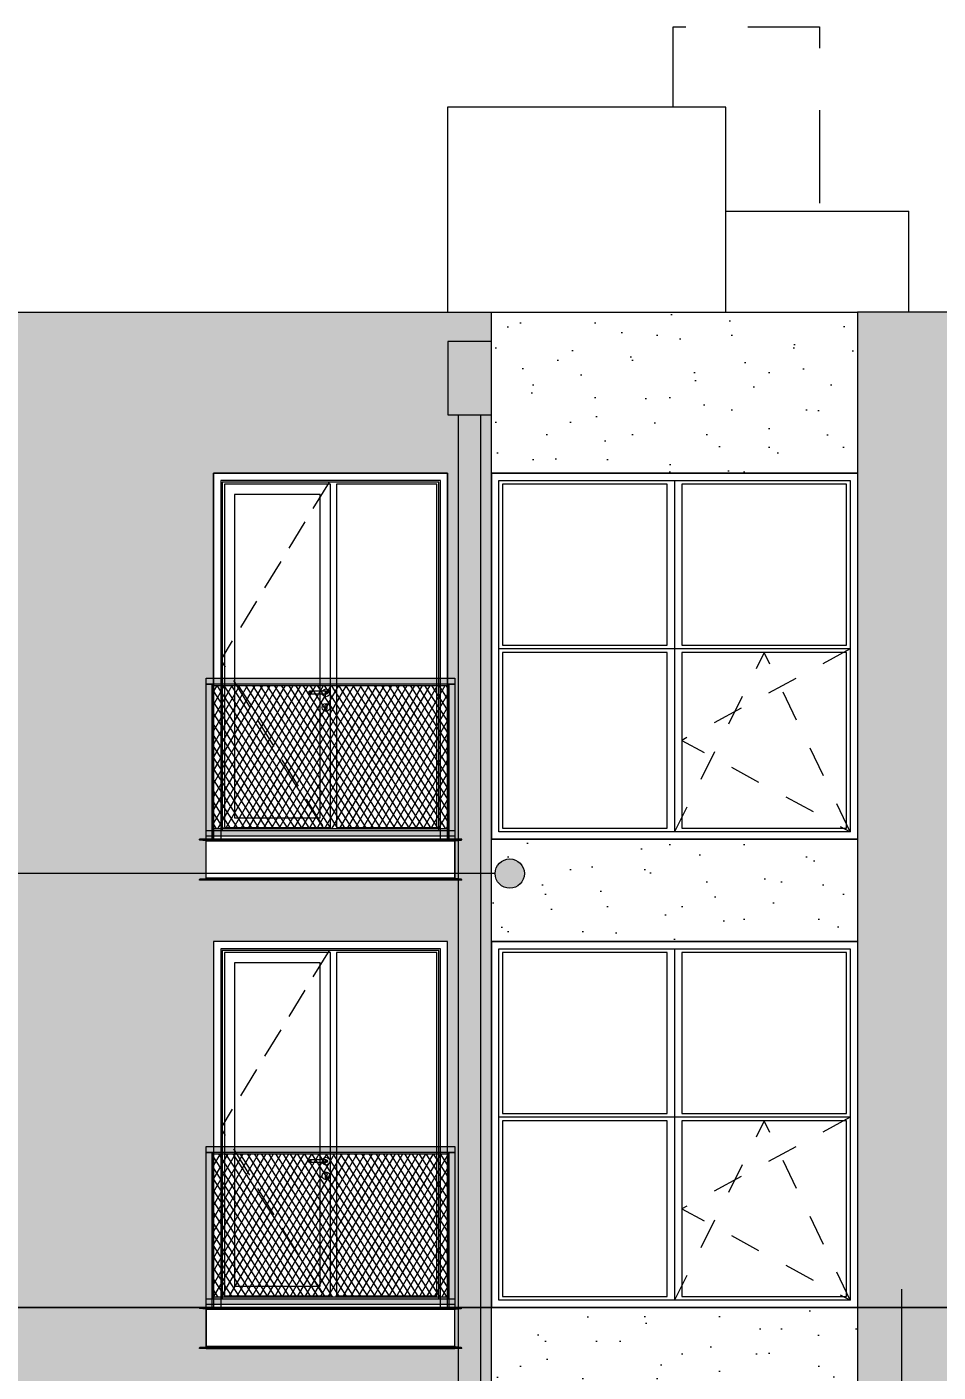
# Model space of a CAD drawing. Header units: metres. Extents: x 476297 to 476657, y 4620828 to 4621206.
# Drawn here: x 476617.82 to 476624.05, y 4621078.7 to 4621087.9 of the extents above; entities that cross this region are included whole.
import ezdxf

# ---------------------------------------------------------------- set-up
doc = ezdxf.new("R2010")
doc.units = ezdxf.units.M
doc.header["$MEASUREMENT"] = 0
doc.set_wipeout_variables(frame=1)
for name, pattern in [('Dashed', [0.423333, 0.211667, -0.211667]), ('Hidden Line', [0.3175, 0.211667, -0.105833]), ('Long Dashed', [1.058333, 0.635, -0.423333]), ('Wipeout_Contour', [1, 0, -1])]:
    doc.linetypes.add(name, pattern=pattern)
for name, color, linetype in [('0_Pen_No__7', 7, 'Continuous'), ('2D Drafting - General_Pen_No__7', 7, 'Continuous'), ('New2D Drafting - General', 7, 'Continuous'), ('New2D Drafting - General_Pen_No__1', 7, 'Continuous'), ('New2D Drafting - General_Pen_No__30_Pen_No__9_Pen_No__9', 7, 'Continuous'), ('New2D Drafting - General_Pen_No__7', 7, 'Continuous'), ('NewStructural - Bearing', 7, 'Continuous'), ('Structural - Bearing', 7, 'Continuous'), ('Structural - Bearing_Pen_No__7_Pen_No__7', 7, 'Continuous'), ('zoma', 7, 'Continuous'), ('zoma_Pen_No__5', 7, 'Continuous'), ('zoma_Pen_No__5_Pen_No__5', 7, 'Continuous')]:
    doc.layers.add(name, color=color, linetype=linetype)
doc.styles.add('GENERATED_STYLE_2', font='arial.ttf')
doc.dimstyles.new('GENERATED_STYLE__1', dxfattribs={"dimtxt": 0.2, "dimasz": 0.064421, "dimexe": 0.18, "dimexo": 0.003, "dimgap": 0.09, "dimtad": 1, "dimtih": 1, "dimtoh": 1, "dimzin": 0, "dimdsep": 46, "dimtxsty": 'GENERATED_STYLE_2', "dimblk": 'ARROWHEAD_2', "dimblk1": 'ARROWHEAD_2', "dimblk2": 'ARROWHEAD_2', "dimcen": 0.09, "dimclrd": 142, "dimclre": 142, "dimclrt": 142, "dimadec": 0, "dimazin": 0, "dimtfac": 1, "dimtdec": 4, "dimtmove": 0, "dimatfit": 3, "dimfxl": 1, "dimtolj": 1, "dimtzin": 0, "dimarcsym": 0})
pattern_1 = [(0, (476844.52715, 4621385.791044), (0, 0.06664), []), (90, (476844.52715, 4621385.79104), (-0.2448, 0), [0.06664, -0.06664]), (90, (476844.64955, 4621385.85768), (-0.2448, 0), [0.06664, -0.06664])]
pattern_2 = [(45, (476844.52715, 4621386.59104), (-0.25455844, 0.25455844), [0, -0.24, 0, -0.36]), (110, (476845.32715, 4621386.59104), (0.33828934, 0.12312725), [0, -0.176, 0, -0.304])]
pattern_3 = [(60, (476844.52715, 4621385.791044), (-0.038971143, 0.0225), []), (122.833095, (476844.52715, 4621385.791044), (0.0368060797, 0.01875), [])]

# ---------------------------------------------------------------- blocks, each defined once
blk = doc.blocks.new('*D29', base_point=(476844.5271, 4621385.791))
at = {"layer": 'zoma', "color": 142, "linetype": 'Continuous', "lineweight": 0, "transparency": 16777216}
for p, q in [((476616.921, 4621074.4577), (476616.8721, 4621074.373)), ((476616.8966, 4621074.3518), (476616.8966, 4621074.4789)), ((476623.821, 4621074.4577), (476623.7721, 4621074.373)), ((476623.7966, 4621074.3518), (476623.7966, 4621074.4789)), ((476616.8966, 4621074.4153), (476623.7966, 4621074.4153))]:
    blk.add_line(p, q, dxfattribs=at)
at = {"layer": 'zoma', "color": 142, "lineweight": 0, "transparency": 16777216, "insert": (476620.0805, 4621074.4553), "char_height": 0.2, "attachment_point": 7, "style": 'GENERATED_STYLE_2'}
blk.add_mtext('\\A1;{\\pql;\\fArial CYR|b0|i0|c204|p34;6,90}', dxfattribs=at)
blk = doc.blocks.new('ARROWHEAD_2')
at = {"color": 0, "linetype": 'Continuous', "lineweight": 0}
for p, q in [((0, 0), (-1, 0)), ((-0.38, -0.66), (0.38, 0.66))]:
    blk.add_line(p, q, dxfattribs=at)
blk = doc.blocks.new('*D30', base_point=(476844.5271, 4621385.791))
at = {"layer": 'zoma', "color": 142, "linetype": 'Continuous', "lineweight": 0, "transparency": 16777216}
for p, q in [((476623.821, 4621074.4577), (476623.7721, 4621074.373)), ((476623.7966, 4621074.3518), (476623.7966, 4621074.4789)), ((476630.721, 4621074.4577), (476630.6721, 4621074.373)), ((476630.6966, 4621074.3518), (476630.6966, 4621074.4789)), ((476623.7966, 4621074.4153), (476630.6966, 4621074.4153))]:
    blk.add_line(p, q, dxfattribs=at)
at = {"layer": 'zoma', "color": 142, "lineweight": 0, "transparency": 16777216, "insert": (476626.9805, 4621074.4553), "char_height": 0.2, "attachment_point": 7, "style": 'GENERATED_STYLE_2'}
blk.add_mtext('\\A1;{\\pql;\\fArial CYR|b0|i0|c204|p34;6,90}', dxfattribs=at)
blk = doc.blocks.new('Line_20', base_point=(476621.1203, 4621082.1103))
at = {"layer": 'zoma_Pen_No__5', "linetype": 'Continuous', "lineweight": 0}
blk.add_hatch(color=142, dxfattribs=at).paths.add_polyline_path([(476621.0203, 4621082.1103), (476621.0279, 4621082.072), (476621.0496, 4621082.0396), (476621.0821, 4621082.0179), (476621.1203, 4621082.0103), (476621.1586, 4621082.0179), (476621.191, 4621082.0396), (476621.2127, 4621082.072), (476621.2203, 4621082.1103), (476621.2127, 4621082.1486), (476621.191, 4621082.181), (476621.1586, 4621082.2027), (476621.1203, 4621082.2103), (476621.0821, 4621082.2027), (476621.0496, 4621082.181), (476621.0279, 4621082.1486)])
at = {"layer": 'zoma_Pen_No__5', "color": 142, "linetype": 'Continuous', "lineweight": 0}
blk.add_line((476621.0203, 4621082.1103), (476601.1542, 4621082.1103), dxfattribs=at)
blk.add_circle((476621.1203, 4621082.1103), 0.1, dxfattribs=at)

msp = doc.modelspace()

# ---------------------------------------------------------------- hatches: boundary and pattern name
at = {"layer": 'New2D Drafting - General', "linetype": 'Continuous', "lineweight": 0}
h = msp.add_hatch(dxfattribs=at)
h.set_pattern_fill('BATT_INSULATION', style=0, pattern_type=2)
h.set_pattern_definition(pattern_3)
h.paths.add_polyline_path([(476619.0961, 4621083.3956), (476620.6961, 4621083.3956), (476620.6961, 4621082.4156), (476619.0961, 4621082.4156)])
h = msp.add_hatch(dxfattribs=at)
h.set_pattern_fill('BATT_INSULATION', style=0, pattern_type=2)
h.set_pattern_definition(pattern_3)
h.paths.add_polyline_path([(476619.0961, 4621080.1956), (476620.6961, 4621080.1956), (476620.6961, 4621079.2156), (476619.0961, 4621079.2156)])
at = {"layer": 'New2D Drafting - General_Pen_No__30_Pen_No__9_Pen_No__9', "linetype": 'Continuous', "lineweight": 0}
h = msp.add_hatch(dxfattribs=at)
h.set_pattern_fill('BRICK___RUNNING_BOND', color=252, style=0, pattern_type=2)
h.set_pattern_definition(pattern_1)
h.paths.add_polyline_path([(476620.9962, 4621085.9451), (476620.9962, 4621079.1455), (476620.7461, 4621079.1455), (476620.7461, 4621079.1456), (476620.6961, 4621079.1456), (476620.6961, 4621081.6456), (476619.0961, 4621081.6456), (476619.0961, 4621079.1456), (476619.0461, 4621079.1456), (476619.0461, 4621079.1455), (476617.396, 4621079.1455), (476617.396, 4621085.4855), (476612.996, 4621085.4855), (476612.996, 4621085.2655), (476616.586, 4621085.2655), (476616.586, 4621082.2855), (476616.4462, 4621082.2855), (476616.4462, 4621084.8455), (476614.8462, 4621084.8455), (476614.8462, 4621082.2855), (476614.0462, 4621082.2855), (476614.0462, 4621084.8456), (476613.1462, 4621084.8456), (476613.1462, 4621082.2855), (476612.996, 4621082.2855), (476612.996, 4621082.0655), (476616.586, 4621082.0655), (476616.586, 4621079.1455), (476616.4463, 4621079.1455), (476616.4463, 4621081.6456), (476614.8463, 4621081.6456), (476614.8463, 4621079.1455), (476614.0462, 4621079.1455), (476614.0462, 4621081.6455), (476613.1462, 4621081.6455), (476613.1462, 4621079.1455), (476609.7264, 4621079.1455), (476609.7262, 4621085.9451)])
h.paths.add_polyline_path([(476619.0461, 4621082.3456), (476619.0961, 4621082.3456), (476619.0961, 4621084.8456), (476620.6961, 4621084.8456), (476620.6961, 4621082.3456), (476620.7461, 4621082.3456), (476620.7461, 4621082.0656), (476619.0461, 4621082.0656)], flags=0)
for color, points in [(255, [(476620.9212, 4621075.9455), (476620.7712, 4621075.9455), (476620.7712, 4621085.2456), (476620.9212, 4621085.2456)]), (255, [(476620.7461, 4621083.4456), (476620.7461, 4621083.4056), (476619.0461, 4621083.4056), (476619.0461, 4621083.4456)]), (255, [(476619.0861, 4621082.3456), (476619.0461, 4621082.3456), (476619.0461, 4621083.4056), (476619.0861, 4621083.4056)]), (255, [(476619.0861, 4621082.4056), (476619.0961, 4621082.4156), (476619.0961, 4621083.3956), (476619.0861, 4621083.4056)]), (255, [(476620.6961, 4621083.3956), (476620.7061, 4621083.4056), (476619.0861, 4621083.4056), (476619.0961, 4621083.3956)]), (255, [(476620.6961, 4621082.4156), (476620.7061, 4621082.4056), (476620.7061, 4621083.4056), (476620.6961, 4621083.3956)]), (255, [(476620.7461, 4621082.3456), (476620.7061, 4621082.3456), (476620.7061, 4621083.4056), (476620.7461, 4621083.4056)]), (255, [(476620.7461, 4621082.4056), (476620.7461, 4621082.3656), (476619.0461, 4621082.3656), (476619.0461, 4621082.4056)]), (255, [(476620.7061, 4621082.4056), (476620.6961, 4621082.4156), (476619.0961, 4621082.4156), (476619.0861, 4621082.4056)]), (255, [(476620.7461, 4621080.2456), (476620.7461, 4621080.2056), (476619.0461, 4621080.2056), (476619.0461, 4621080.2456)]), (255, [(476619.0861, 4621079.1456), (476619.0461, 4621079.1456), (476619.0461, 4621080.2056), (476619.0861, 4621080.2056)]), (255, [(476619.0861, 4621079.2056), (476619.0961, 4621079.2156), (476619.0961, 4621080.1956), (476619.0861, 4621080.2056)]), (255, [(476620.6961, 4621080.1956), (476620.7061, 4621080.2056), (476619.0861, 4621080.2056), (476619.0961, 4621080.1956)]), (255, [(476620.6961, 4621079.2156), (476620.7061, 4621079.2056), (476620.7061, 4621080.2056), (476620.6961, 4621080.1956)]), (255, [(476620.7461, 4621079.1456), (476620.7061, 4621079.1456), (476620.7061, 4621080.2056), (476620.7461, 4621080.2056)]), (252, [(476611.2959, 4621079.1455), (476612.996, 4621079.1455), (476612.996, 4621078.8655), (476617.396, 4621078.8655), (476617.396, 4621079.1455), (476619.0461, 4621079.1455), (476619.0461, 4621078.8656), (476620.7461, 4621078.8656), (476620.7461, 4621079.1455), (476620.9959, 4621079.1455), (476620.9959, 4621078.4456), (476620.996, 4621078.4456), (476620.996, 4621075.9455), (476620.6959, 4621075.9455), (476620.6959, 4621075.9456), (476620.6959, 4621078.4455), (476619.0959, 4621078.4455), (476619.0959, 4621075.9456), (476619.0959, 4621075.9455), (476618.5958, 4621075.9455), (476618.5958, 4621078.4455), (476617.6958, 4621078.4455), (476617.6958, 4621075.9455), (476615.6959, 4621075.9455), (476615.6959, 4621078.4455), (476614.0959, 4621078.4455), (476614.0959, 4621075.9455), (476612.8959, 4621075.9455), (476612.8958, 4621078.4455), (476611.2959, 4621078.4455), (476611.2959, 4621075.9455), (476609.7262, 4621075.9455), (476609.7261, 4621079.1455)]), (255, [(476620.7461, 4621079.2056), (476620.7461, 4621079.1656), (476619.0461, 4621079.1656), (476619.0461, 4621079.2056)]), (255, [(476620.7061, 4621079.2056), (476620.6961, 4621079.2156), (476619.0961, 4621079.2156), (476619.0861, 4621079.2056)])]:
    msp.add_hatch(color=color, dxfattribs=at).paths.add_polyline_path(points)

# ---------------------------------------------------------------- linework, layer by layer
at = {"layer": '2D Drafting - General_Pen_No__7', "color": 7, "linetype": 'Continuous', "lineweight": 0, "flags": 128}
for points in [[(476619.1002, 4621082.3456), (476620.6961, 4621082.3456), (476620.6961, 4621084.8456), (476619.0961, 4621084.8456)], [(476619.0961, 4621084.8456), (476619.0961, 4621082.3456), (476619.1002, 4621082.3456)], [(476619.1002, 4621079.1456), (476620.6961, 4621079.1456), (476620.6961, 4621081.6456), (476619.0961, 4621081.6456)], [(476619.0961, 4621081.6456), (476619.0961, 4621079.1456), (476619.1002, 4621079.1456)]]:
    msp.add_lwpolyline(points, dxfattribs=at)
for points in [[(476620.6461, 4621084.7956), (476619.1461, 4621084.7956), (476619.1461, 4621082.3456), (476620.6461, 4621082.3456)], [(476620.6361, 4621084.7856), (476619.1561, 4621084.7856), (476619.1561, 4621082.4056), (476620.6361, 4621082.4056)], [(476619.8961, 4621084.7706), (476619.1711, 4621084.7706), (476619.1711, 4621082.4256), (476619.8961, 4621082.4256)], [(476620.6211, 4621084.7706), (476619.9361, 4621084.7706), (476619.9361, 4621082.4256), (476620.6211, 4621082.4256)], [(476619.8261, 4621084.7006), (476619.2411, 4621084.7006), (476619.2411, 4621082.4906), (476619.8261, 4621082.4906)], [(476620.6461, 4621081.5956), (476619.1461, 4621081.5956), (476619.1461, 4621079.1456), (476620.6461, 4621079.1456)], [(476620.6361, 4621081.5856), (476619.1561, 4621081.5856), (476619.1561, 4621079.2056), (476620.6361, 4621079.2056)], [(476619.8961, 4621081.5706), (476619.1711, 4621081.5706), (476619.1711, 4621079.2256), (476619.8961, 4621079.2256)], [(476620.6211, 4621081.5706), (476619.9361, 4621081.5706), (476619.9361, 4621079.2256), (476620.6211, 4621079.2256)], [(476619.8261, 4621081.5006), (476619.2411, 4621081.5006), (476619.2411, 4621079.2906), (476619.8261, 4621079.2906)]]:
    msp.add_lwpolyline(points, close=True, dxfattribs=at)
at = {"layer": '2D Drafting - General_Pen_No__7', "color": 7, "linetype": 'Hidden Line', "lineweight": 0, "flags": 128}
for points in [[(476619.8861, 4621084.7856), (476619.1461, 4621083.5715), (476619.8953, 4621082.3469)], [(476619.8861, 4621081.5856), (476619.1461, 4621080.3715), (476619.8953, 4621079.1469)]]:
    msp.add_lwpolyline(points, dxfattribs=at)
at = {"layer": 'New2D Drafting - General', "color": 7, "linetype": 'Continuous', "lineweight": 0, "flags": 128}
for points in [[(476619.0961, 4621083.3956), (476620.6961, 4621083.3956), (476620.6961, 4621082.4156), (476619.0961, 4621082.4156)], [(476619.0961, 4621080.1956), (476620.6961, 4621080.1956), (476620.6961, 4621079.2156), (476619.0961, 4621079.2156)]]:
    msp.add_lwpolyline(points, close=True, dxfattribs=at)
at = {"layer": 'New2D Drafting - General_Pen_No__1', "color": 252, "linetype": 'Long Dashed', "lineweight": 0, "flags": 128}
msp.add_lwpolyline([(476622.2355, 4621087.3476), (476622.2355, 4621087.8951), (476623.2355, 4621087.8951), (476623.2355, 4621086.6354)], dxfattribs=at)
at = {"layer": 'New2D Drafting - General_Pen_No__30_Pen_No__9_Pen_No__9', "color": 7, "linetype": 'Continuous', "lineweight": 0, "flags": 128}
for points in [[(476609.7262, 4621085.9451), (476620.9962, 4621085.9451), (476620.9962, 4621079.1455), (476620.7461, 4621079.1455), (476620.7461, 4621079.1456), (476620.6961, 4621079.1456), (476620.6961, 4621081.6456), (476619.0961, 4621081.6456), (476619.0961, 4621079.1456), (476619.0461, 4621079.1456), (476619.0461, 4621079.1455), (476617.396, 4621079.1455)], [(476609.7262, 4621075.9455), (476609.7261, 4621079.1455), (476611.2959, 4621079.1455), (476612.996, 4621079.1455), (476612.996, 4621078.8655), (476617.396, 4621078.8655), (476617.396, 4621079.1455), (476619.0461, 4621079.1455), (476619.0461, 4621078.8656), (476620.7461, 4621078.8656), (476620.7461, 4621079.1455), (476620.9959, 4621079.1455), (476620.9959, 4621078.4456)]]:
    msp.add_lwpolyline(points, dxfattribs=at)
for points in [[(476620.9212, 4621075.9455), (476620.7712, 4621075.9455), (476620.7712, 4621085.2456), (476620.9212, 4621085.2456)], [(476619.0461, 4621082.3456), (476619.0961, 4621082.3456), (476619.0961, 4621084.8456), (476620.6961, 4621084.8456), (476620.6961, 4621082.3456), (476620.7461, 4621082.3456), (476620.7461, 4621082.0656), (476619.0461, 4621082.0656)], [(476620.7461, 4621083.4456), (476620.7461, 4621083.4056), (476619.0461, 4621083.4056), (476619.0461, 4621083.4456)], [(476619.0861, 4621082.3456), (476619.0461, 4621082.3456), (476619.0461, 4621083.4056), (476619.0861, 4621083.4056)], [(476619.0861, 4621082.4056), (476619.0961, 4621082.4156), (476619.0961, 4621083.3956), (476619.0861, 4621083.4056)], [(476620.6961, 4621083.3956), (476620.7061, 4621083.4056), (476619.0861, 4621083.4056), (476619.0961, 4621083.3956)], [(476620.6961, 4621082.4156), (476620.7061, 4621082.4056), (476620.7061, 4621083.4056), (476620.6961, 4621083.3956)], [(476620.7461, 4621082.3456), (476620.7061, 4621082.3456), (476620.7061, 4621083.4056), (476620.7461, 4621083.4056)], [(476620.7461, 4621082.4056), (476620.7461, 4621082.3656), (476619.0461, 4621082.3656), (476619.0461, 4621082.4056)], [(476620.7061, 4621082.4056), (476620.6961, 4621082.4156), (476619.0961, 4621082.4156), (476619.0861, 4621082.4056)], [(476620.7461, 4621080.2456), (476620.7461, 4621080.2056), (476619.0461, 4621080.2056), (476619.0461, 4621080.2456)], [(476619.0861, 4621079.1456), (476619.0461, 4621079.1456), (476619.0461, 4621080.2056), (476619.0861, 4621080.2056)], [(476619.0861, 4621079.2056), (476619.0961, 4621079.2156), (476619.0961, 4621080.1956), (476619.0861, 4621080.2056)], [(476620.6961, 4621080.1956), (476620.7061, 4621080.2056), (476619.0861, 4621080.2056), (476619.0961, 4621080.1956)], [(476620.6961, 4621079.2156), (476620.7061, 4621079.2056), (476620.7061, 4621080.2056), (476620.6961, 4621080.1956)], [(476620.7461, 4621079.1456), (476620.7061, 4621079.1456), (476620.7061, 4621080.2056), (476620.7461, 4621080.2056)], [(476620.7461, 4621079.2056), (476620.7461, 4621079.1656), (476619.0461, 4621079.1656), (476619.0461, 4621079.2056)], [(476620.7061, 4621079.2056), (476620.6961, 4621079.2156), (476619.0961, 4621079.2156), (476619.0861, 4621079.2056)]]:
    msp.add_lwpolyline(points, close=True, dxfattribs=at)
at = {"layer": 'New2D Drafting - General_Pen_No__7', "color": 7, "linetype": 'Dashed', "lineweight": 0, "flags": 128}
for points in [[(476623.446, 4621083.6455), (476622.2962, 4621083.0205), (476623.446, 4621082.3955)], [(476623.446, 4621082.3955), (476622.8586, 4621083.6205), (476622.2462, 4621082.3957)], [(476623.446, 4621080.4455), (476622.2962, 4621079.8205), (476623.446, 4621079.1955)], [(476623.446, 4621079.1955), (476622.8586, 4621080.4205), (476622.2462, 4621079.1957)]]:
    msp.add_lwpolyline(points, dxfattribs=at)
at = {"layer": 'NewStructural - Bearing', "color": 7, "linetype": 'Continuous', "lineweight": 0}
for p, q in [((476622.5961, 4621086.6354), (476623.8457, 4621086.6354)), ((476619.8418, 4621083.3591), (476619.8517, 4621083.369)), ((476619.8517, 4621083.369), (476619.8652, 4621083.3726)), ((476619.8652, 4621083.3726), (476619.8787, 4621083.369)), ((476619.8787, 4621083.369), (476619.8886, 4621083.3591)), ((476619.7482, 4621083.3527), (476619.7452, 4621083.3456)), ((476619.7452, 4621083.3456), (476619.7482, 4621083.3385)), ((476619.7497, 4621083.3527), (476619.7469, 4621083.3456)), ((476619.7469, 4621083.3456), (476619.7497, 4621083.3385)), ((476619.7552, 4621083.3556), (476619.7482, 4621083.3527)), ((476619.7482, 4621083.3385), (476619.7552, 4621083.3356)), ((476619.7545, 4621083.3527), (476619.7524, 4621083.3456)), ((476619.7524, 4621083.3456), (476619.7545, 4621083.3385)), ((476619.7564, 4621083.3556), (476619.7552, 4621083.3556)), ((476619.7564, 4621083.3356), (476619.7552, 4621083.3356)), ((476619.7596, 4621083.3556), (476619.7564, 4621083.3556)), ((476619.7596, 4621083.3356), (476619.7564, 4621083.3356)), ((476619.7645, 4621083.3556), (476619.7596, 4621083.3556)), ((476619.7645, 4621083.3356), (476619.7596, 4621083.3356)), ((476619.7617, 4621083.3527), (476619.7606, 4621083.3456)), ((476619.7606, 4621083.3456), (476619.7617, 4621083.3385)), ((476619.7702, 4621083.3556), (476619.7645, 4621083.3556)), ((476619.7702, 4621083.3356), (476619.7645, 4621083.3356)), ((476619.8502, 4621083.3556), (476619.7702, 4621083.3556)), ((476619.8502, 4621083.3356), (476619.7702, 4621083.3356)), ((476619.8409, 4621083.3556), (476619.8418, 4621083.3591)), ((476619.8418, 4621083.3321), (476619.8409, 4621083.3356)), ((476619.8517, 4621083.3222), (476619.8418, 4621083.3321)), ((476619.856, 4621083.3556), (476619.8502, 4621083.3556)), ((476619.856, 4621083.3356), (476619.8502, 4621083.3356)), ((476619.8652, 4621083.3186), (476619.8517, 4621083.3222)), ((476619.8608, 4621083.3556), (476619.856, 4621083.3556)), ((476619.8608, 4621083.3356), (476619.856, 4621083.3356)), ((476619.8587, 4621083.3527), (476619.8599, 4621083.3456)), ((476619.8599, 4621083.3456), (476619.8587, 4621083.3385)), ((476619.8641, 4621083.3556), (476619.8608, 4621083.3556)), ((476619.8641, 4621083.3356), (476619.8608, 4621083.3356)), ((476619.8652, 4621083.3556), (476619.8641, 4621083.3556)), ((476619.8652, 4621083.3356), (476619.8641, 4621083.3356)), ((476619.8652, 4621083.3556), (476619.8723, 4621083.3527)), ((476619.8723, 4621083.3385), (476619.8652, 4621083.3356)), ((476619.8787, 4621083.3222), (476619.8652, 4621083.3186)), ((476619.8659, 4621083.3527), (476619.868, 4621083.3456)), ((476619.868, 4621083.3456), (476619.8659, 4621083.3385)), ((476619.8707, 4621083.3527), (476619.8735, 4621083.3456)), ((476619.8735, 4621083.3456), (476619.8707, 4621083.3385)), ((476619.8723, 4621083.3527), (476619.8752, 4621083.3456)), ((476619.8752, 4621083.3456), (476619.8723, 4621083.3385)), ((476619.8886, 4621083.3321), (476619.8787, 4621083.3222)), ((476619.8886, 4621083.3591), (476619.8922, 4621083.3456)), ((476619.8922, 4621083.3456), (476619.8886, 4621083.3321)), ((476619.8382, 4621083.2456), (476619.8418, 4621083.2591)), ((476619.8418, 4621083.2321), (476619.8382, 4621083.2456)), ((476619.8418, 4621083.2591), (476619.8517, 4621083.269)), ((476619.8517, 4621083.2222), (476619.8418, 4621083.2321)), ((476619.8517, 4621083.269), (476619.8652, 4621083.2726)), ((476619.8652, 4621083.2186), (476619.8517, 4621083.2222)), ((476619.8585, 4621083.2572), (476619.8578, 4621083.2553)), ((476619.8578, 4621083.2553), (476619.8602, 4621083.25)), ((476619.8585, 4621083.2572), (476619.8599, 4621083.2607)), ((476619.8652, 4621083.263), (476619.8599, 4621083.2607)), ((476619.8602, 4621083.25), (476619.8602, 4621083.2485)), ((476619.8602, 4621083.2485), (476619.8602, 4621083.2456)), ((476619.8602, 4621083.2456), (476619.8602, 4621083.2427)), ((476619.8602, 4621083.2427), (476619.8602, 4621083.2369)), ((476619.8602, 4621083.2369), (476619.8602, 4621083.2331)), ((476619.8602, 4621083.2331), (476619.8617, 4621083.2295)), ((476619.8617, 4621083.2295), (476619.8652, 4621083.2281)), ((476619.8652, 4621083.2726), (476619.8787, 4621083.269)), ((476619.8706, 4621083.2607), (476619.8652, 4621083.263)), ((476619.8652, 4621083.2281), (476619.8688, 4621083.2295)), ((476619.8787, 4621083.2222), (476619.8652, 4621083.2186)), ((476619.8688, 4621083.2295), (476619.8702, 4621083.2331)), ((476619.8702, 4621083.25), (476619.8727, 4621083.2553)), ((476619.8702, 4621083.2485), (476619.8702, 4621083.25)), ((476619.8702, 4621083.2485), (476619.8702, 4621083.2456)), ((476619.8702, 4621083.2456), (476619.8702, 4621083.2427)), ((476619.8702, 4621083.2427), (476619.8702, 4621083.2369)), ((476619.8702, 4621083.2369), (476619.8702, 4621083.2331)), ((476619.8719, 4621083.2572), (476619.8706, 4621083.2607)), ((476619.8719, 4621083.2572), (476619.8727, 4621083.2553)), ((476619.8787, 4621083.269), (476619.8886, 4621083.2591)), ((476619.8886, 4621083.2321), (476619.8787, 4621083.2222)), ((476619.8886, 4621083.2591), (476619.8922, 4621083.2456)), ((476619.8922, 4621083.2456), (476619.8886, 4621083.2321)), ((476619.7482, 4621080.1527), (476619.7452, 4621080.1456)), ((476619.7497, 4621080.1527), (476619.7469, 4621080.1456)), ((476619.7552, 4621080.1556), (476619.7482, 4621080.1527)), ((476619.7545, 4621080.1527), (476619.7524, 4621080.1456)), ((476619.7564, 4621080.1556), (476619.7552, 4621080.1556)), ((476619.7596, 4621080.1556), (476619.7564, 4621080.1556)), ((476619.7645, 4621080.1556), (476619.7596, 4621080.1556)), ((476619.7617, 4621080.1527), (476619.7606, 4621080.1456)), ((476619.7702, 4621080.1556), (476619.7645, 4621080.1556)), ((476619.8502, 4621080.1556), (476619.7702, 4621080.1556)), ((476619.8409, 4621080.1556), (476619.8418, 4621080.1591)), ((476619.8418, 4621080.1591), (476619.8517, 4621080.169)), ((476619.856, 4621080.1556), (476619.8502, 4621080.1556)), ((476619.8517, 4621080.169), (476619.8652, 4621080.1726)), ((476619.8608, 4621080.1556), (476619.856, 4621080.1556)), ((476619.8587, 4621080.1527), (476619.8599, 4621080.1456)), ((476619.8641, 4621080.1556), (476619.8608, 4621080.1556)), ((476619.8652, 4621080.1556), (476619.8641, 4621080.1556)), ((476619.8652, 4621080.1726), (476619.8787, 4621080.169)), ((476619.8652, 4621080.1556), (476619.8723, 4621080.1527)), ((476619.8659, 4621080.1527), (476619.868, 4621080.1456)), ((476619.8707, 4621080.1527), (476619.8735, 4621080.1456)), ((476619.8723, 4621080.1527), (476619.8752, 4621080.1456)), ((476619.8787, 4621080.169), (476619.8886, 4621080.1591)), ((476619.8886, 4621080.1591), (476619.8922, 4621080.1456)), ((476619.7452, 4621080.1456), (476619.7482, 4621080.1385)), ((476619.7469, 4621080.1456), (476619.7497, 4621080.1385)), ((476619.7482, 4621080.1385), (476619.7552, 4621080.1356)), ((476619.7524, 4621080.1456), (476619.7545, 4621080.1385)), ((476619.7564, 4621080.1356), (476619.7552, 4621080.1356)), ((476619.7596, 4621080.1356), (476619.7564, 4621080.1356)), ((476619.7645, 4621080.1356), (476619.7596, 4621080.1356)), ((476619.7606, 4621080.1456), (476619.7617, 4621080.1385)), ((476619.7702, 4621080.1356), (476619.7645, 4621080.1356)), ((476619.8502, 4621080.1356), (476619.7702, 4621080.1356)), ((476619.8418, 4621080.1321), (476619.8409, 4621080.1356)), ((476619.8517, 4621080.1222), (476619.8418, 4621080.1321)), ((476619.8418, 4621080.0591), (476619.8517, 4621080.069)), ((476619.856, 4621080.1356), (476619.8502, 4621080.1356)), ((476619.8652, 4621080.1186), (476619.8517, 4621080.1222)), ((476619.8517, 4621080.069), (476619.8652, 4621080.0726)), ((476619.8608, 4621080.1356), (476619.856, 4621080.1356)), ((476619.8585, 4621080.0572), (476619.8599, 4621080.0607)), ((476619.8599, 4621080.1456), (476619.8587, 4621080.1385)), ((476619.8652, 4621080.063), (476619.8599, 4621080.0607)), ((476619.8641, 4621080.1356), (476619.8608, 4621080.1356)), ((476619.8652, 4621080.1356), (476619.8641, 4621080.1356)), ((476619.8723, 4621080.1385), (476619.8652, 4621080.1356)), ((476619.8787, 4621080.1222), (476619.8652, 4621080.1186)), ((476619.8652, 4621080.0726), (476619.8787, 4621080.069)), ((476619.8706, 4621080.0607), (476619.8652, 4621080.063)), ((476619.868, 4621080.1456), (476619.8659, 4621080.1385)), ((476619.8719, 4621080.0572), (476619.8706, 4621080.0607)), ((476619.8735, 4621080.1456), (476619.8707, 4621080.1385)), ((476619.8752, 4621080.1456), (476619.8723, 4621080.1385)), ((476619.8886, 4621080.1321), (476619.8787, 4621080.1222)), ((476619.8787, 4621080.069), (476619.8886, 4621080.0591)), ((476619.8922, 4621080.1456), (476619.8886, 4621080.1321)), ((476619.8382, 4621080.0456), (476619.8418, 4621080.0591)), ((476619.8418, 4621080.0321), (476619.8382, 4621080.0456)), ((476619.8517, 4621080.0222), (476619.8418, 4621080.0321)), ((476619.8652, 4621080.0186), (476619.8517, 4621080.0222)), ((476619.8585, 4621080.0572), (476619.8578, 4621080.0553)), ((476619.8578, 4621080.0553), (476619.8602, 4621080.05)), ((476619.8602, 4621080.05), (476619.8602, 4621080.0485)), ((476619.8602, 4621080.0485), (476619.8602, 4621080.0456)), ((476619.8602, 4621080.0456), (476619.8602, 4621080.0427)), ((476619.8602, 4621080.0427), (476619.8602, 4621080.0369)), ((476619.8602, 4621080.0369), (476619.8602, 4621080.0331)), ((476619.8602, 4621080.0331), (476619.8617, 4621080.0295)), ((476619.8617, 4621080.0295), (476619.8652, 4621080.0281)), ((476619.8652, 4621080.0281), (476619.8688, 4621080.0295)), ((476619.8787, 4621080.0222), (476619.8652, 4621080.0186)), ((476619.8688, 4621080.0295), (476619.8702, 4621080.0331)), ((476619.8702, 4621080.05), (476619.8727, 4621080.0553)), ((476619.8702, 4621080.0485), (476619.8702, 4621080.05)), ((476619.8702, 4621080.0485), (476619.8702, 4621080.0456)), ((476619.8702, 4621080.0456), (476619.8702, 4621080.0427)), ((476619.8702, 4621080.0427), (476619.8702, 4621080.0369)), ((476619.8702, 4621080.0369), (476619.8702, 4621080.0331)), ((476619.8719, 4621080.0572), (476619.8727, 4621080.0553)), ((476619.8886, 4621080.0321), (476619.8787, 4621080.0222)), ((476619.8886, 4621080.0591), (476619.8922, 4621080.0456)), ((476619.8922, 4621080.0456), (476619.8886, 4621080.0321))]:
    msp.add_line(p, q, dxfattribs=at)
at = {"layer": 'Structural - Bearing', "color": 7, "linetype": 'Continuous', "lineweight": 0}
for p, q in [((476618.9998, 4621082.3431), (476618.9998, 4621082.3456)), ((476620.7924, 4621082.3456), (476618.9998, 4621082.3456)), ((476619.0002, 4621082.3416), (476618.9998, 4621082.3431)), ((476620.7924, 4621082.3431), (476618.9998, 4621082.3431)), ((476619.0013, 4621082.3403), (476619.0002, 4621082.3416)), ((476619.003, 4621082.3394), (476619.0013, 4621082.3403)), ((476619.0043, 4621082.3391), (476619.003, 4621082.3394)), ((476619.0417, 4621082.3351), (476619.0043, 4621082.3391)), ((476620.788, 4621082.3391), (476619.0043, 4621082.3391)), ((476619.0429, 4621082.3349), (476619.0417, 4621082.3351)), ((476620.7506, 4621082.3351), (476619.0417, 4621082.3351)), ((476619.0446, 4621082.334), (476619.0429, 4621082.3349)), ((476619.0457, 4621082.3327), (476619.0446, 4621082.334)), ((476619.0461, 4621082.3312), (476619.0457, 4621082.3327)), ((476619.0461, 4621082.08), (476619.0461, 4621082.3312)), ((476620.7461, 4621082.3312), (476619.0461, 4621082.3312)), ((476620.7461, 4621082.3312), (476620.7465, 4621082.3327)), ((476620.7461, 4621082.08), (476620.7461, 4621082.3312)), ((476620.7465, 4621082.3327), (476620.7477, 4621082.334)), ((476620.7477, 4621082.334), (476620.7494, 4621082.3349)), ((476620.7494, 4621082.3349), (476620.7506, 4621082.3351)), ((476620.7506, 4621082.3351), (476620.788, 4621082.3391)), ((476620.788, 4621082.3391), (476620.7892, 4621082.3394)), ((476620.7892, 4621082.3394), (476620.7909, 4621082.3403)), ((476620.7909, 4621082.3403), (476620.792, 4621082.3416)), ((476620.792, 4621082.3416), (476620.7924, 4621082.3431)), ((476620.7924, 4621082.3431), (476620.7924, 4621082.3456)), ((476618.9998, 4621082.0681), (476619.0002, 4621082.0696)), ((476618.9998, 4621082.0656), (476618.9998, 4621082.0681)), ((476620.7924, 4621082.0681), (476618.9998, 4621082.0681)), ((476620.7924, 4621082.0656), (476618.9998, 4621082.0656)), ((476619.0002, 4621082.0696), (476619.0013, 4621082.0709)), ((476619.0013, 4621082.0709), (476619.003, 4621082.0717)), ((476619.003, 4621082.0717), (476619.0043, 4621082.072)), ((476619.0043, 4621082.072), (476619.0417, 4621082.076)), ((476620.788, 4621082.072), (476619.0043, 4621082.072)), ((476619.0417, 4621082.076), (476619.0429, 4621082.0763)), ((476620.7506, 4621082.076), (476619.0417, 4621082.076)), ((476619.0429, 4621082.0763), (476619.0446, 4621082.0771)), ((476619.0446, 4621082.0771), (476619.0457, 4621082.0784)), ((476619.0457, 4621082.0784), (476619.0461, 4621082.08)), ((476620.7461, 4621082.08), (476619.0461, 4621082.08)), ((476620.7465, 4621082.0784), (476620.7461, 4621082.08)), ((476620.7477, 4621082.0771), (476620.7465, 4621082.0784)), ((476620.7494, 4621082.0763), (476620.7477, 4621082.0771)), ((476620.7506, 4621082.076), (476620.7494, 4621082.0763)), ((476620.788, 4621082.072), (476620.7506, 4621082.076)), ((476620.7892, 4621082.0717), (476620.788, 4621082.072)), ((476620.7909, 4621082.0709), (476620.7892, 4621082.0717)), ((476620.792, 4621082.0696), (476620.7909, 4621082.0709)), ((476620.7924, 4621082.0681), (476620.792, 4621082.0696)), ((476620.7924, 4621082.0656), (476620.7924, 4621082.0681)), ((476618.9998, 4621079.1431), (476618.9998, 4621079.1456)), ((476620.7924, 4621079.1456), (476618.9998, 4621079.1456)), ((476619.0002, 4621079.1416), (476618.9998, 4621079.1431)), ((476620.7924, 4621079.1431), (476618.9998, 4621079.1431)), ((476619.0013, 4621079.1403), (476619.0002, 4621079.1416)), ((476619.003, 4621079.1394), (476619.0013, 4621079.1403)), ((476620.7892, 4621079.1394), (476620.7909, 4621079.1403)), ((476620.7909, 4621079.1403), (476620.792, 4621079.1416)), ((476620.792, 4621079.1416), (476620.7924, 4621079.1431)), ((476620.7924, 4621079.1431), (476620.7924, 4621079.1456)), ((476619.0043, 4621079.1391), (476619.003, 4621079.1394)), ((476619.0417, 4621079.1351), (476619.0043, 4621079.1391)), ((476620.788, 4621079.1391), (476619.0043, 4621079.1391)), ((476619.0429, 4621079.1349), (476619.0417, 4621079.1351)), ((476620.7506, 4621079.1351), (476619.0417, 4621079.1351)), ((476619.0446, 4621079.134), (476619.0429, 4621079.1349)), ((476619.0457, 4621079.1327), (476619.0446, 4621079.134)), ((476619.0461, 4621079.1312), (476619.0457, 4621079.1327)), ((476619.0461, 4621078.88), (476619.0461, 4621079.1312)), ((476620.7461, 4621079.1312), (476619.0461, 4621079.1312)), ((476620.7461, 4621079.1312), (476620.7465, 4621079.1327)), ((476620.7461, 4621078.88), (476620.7461, 4621079.1312)), ((476620.7465, 4621079.1327), (476620.7477, 4621079.134)), ((476620.7477, 4621079.134), (476620.7494, 4621079.1349)), ((476620.7494, 4621079.1349), (476620.7506, 4621079.1351)), ((476620.7506, 4621079.1351), (476620.788, 4621079.1391)), ((476620.788, 4621079.1391), (476620.7892, 4621079.1394)), ((476618.9998, 4621078.8681), (476619.0002, 4621078.8696)), ((476618.9998, 4621078.8656), (476618.9998, 4621078.8681)), ((476620.7924, 4621078.8681), (476618.9998, 4621078.8681)), ((476620.7924, 4621078.8656), (476618.9998, 4621078.8656)), ((476619.0002, 4621078.8696), (476619.0013, 4621078.8709)), ((476619.0013, 4621078.8709), (476619.003, 4621078.8717)), ((476619.003, 4621078.8717), (476619.0043, 4621078.872)), ((476619.0043, 4621078.872), (476619.0417, 4621078.876)), ((476620.788, 4621078.872), (476619.0043, 4621078.872)), ((476619.0417, 4621078.876), (476619.0429, 4621078.8763)), ((476620.7506, 4621078.876), (476619.0417, 4621078.876)), ((476619.0429, 4621078.8763), (476619.0446, 4621078.8771)), ((476619.0446, 4621078.8771), (476619.0457, 4621078.8784)), ((476619.0457, 4621078.8784), (476619.0461, 4621078.88)), ((476620.7461, 4621078.88), (476619.0461, 4621078.88)), ((476620.7465, 4621078.8784), (476620.7461, 4621078.88)), ((476620.7477, 4621078.8771), (476620.7465, 4621078.8784)), ((476620.7494, 4621078.8763), (476620.7477, 4621078.8771)), ((476620.7506, 4621078.876), (476620.7494, 4621078.8763)), ((476620.788, 4621078.872), (476620.7506, 4621078.876)), ((476620.7892, 4621078.8717), (476620.788, 4621078.872)), ((476620.7909, 4621078.8709), (476620.7892, 4621078.8717)), ((476620.792, 4621078.8696), (476620.7909, 4621078.8709)), ((476620.7924, 4621078.8681), (476620.792, 4621078.8696)), ((476620.7924, 4621078.8656), (476620.7924, 4621078.8681))]:
    msp.add_line(p, q, dxfattribs=at)
at = {"layer": 'Structural - Bearing_Pen_No__7_Pen_No__7', "color": 7, "linetype": 'Continuous', "lineweight": 0}
for p, q in [((476621.0465, 4621084.7954), (476623.446, 4621084.7957)), ((476621.0466, 4621083.9455), (476621.0465, 4621084.7954)), ((476622.1962, 4621084.7705), (476621.0715, 4621084.7705)), ((476621.0715, 4621084.7705), (476621.0715, 4621083.6705)), ((476622.1962, 4621083.6705), (476622.1962, 4621084.7705)), ((476622.2462, 4621084.7955), (476622.2462, 4621083.9455)), ((476623.421, 4621084.7705), (476622.2962, 4621084.7705)), ((476622.2962, 4621084.7705), (476622.2962, 4621083.6705)), ((476623.421, 4621083.6705), (476623.421, 4621084.7705)), ((476623.446, 4621084.7957), (476623.446, 4621083.9455)), ((476621.0465, 4621082.3955), (476621.0465, 4621083.9455)), ((476622.2462, 4621083.9455), (476622.2462, 4621082.3955)), ((476623.446, 4621083.9455), (476623.446, 4621082.3955)), ((476623.446, 4621083.6455), (476621.0465, 4621083.6455)), ((476621.0715, 4621083.6705), (476622.1962, 4621083.6705)), ((476622.2962, 4621083.6705), (476623.421, 4621083.6705)), ((476622.1962, 4621083.6205), (476621.0715, 4621083.6205)), ((476621.0715, 4621083.6205), (476621.0715, 4621082.4205)), ((476622.1962, 4621082.4205), (476622.1962, 4621083.6205)), ((476623.421, 4621083.6205), (476622.2962, 4621083.6205)), ((476622.2962, 4621083.6205), (476622.2962, 4621082.4205)), ((476623.421, 4621082.4205), (476623.421, 4621083.6205)), ((476623.446, 4621082.3955), (476621.0465, 4621082.3955)), ((476621.0715, 4621082.4205), (476622.1962, 4621082.4205)), ((476622.2962, 4621082.4205), (476623.421, 4621082.4205)), ((476621.0465, 4621081.5954), (476623.446, 4621081.5957)), ((476621.0466, 4621080.7455), (476621.0465, 4621081.5954)), ((476622.1962, 4621081.5705), (476621.0715, 4621081.5705)), ((476621.0715, 4621081.5705), (476621.0715, 4621080.4705)), ((476622.1962, 4621080.4705), (476622.1962, 4621081.5705)), ((476622.2462, 4621081.5955), (476622.2462, 4621080.7455)), ((476623.421, 4621081.5705), (476622.2962, 4621081.5705)), ((476622.2962, 4621081.5705), (476622.2962, 4621080.4705)), ((476623.421, 4621080.4705), (476623.421, 4621081.5705)), ((476623.446, 4621081.5957), (476623.446, 4621080.7455)), ((476621.0465, 4621079.1955), (476621.0465, 4621080.7455)), ((476622.2462, 4621080.7455), (476622.2462, 4621079.1955)), ((476623.446, 4621080.7455), (476623.446, 4621079.1955)), ((476623.446, 4621080.4455), (476621.0465, 4621080.4455)), ((476621.0715, 4621080.4705), (476622.1962, 4621080.4705)), ((476622.2962, 4621080.4705), (476623.421, 4621080.4705)), ((476622.1962, 4621080.4205), (476621.0715, 4621080.4205)), ((476621.0715, 4621080.4205), (476621.0715, 4621079.2205)), ((476622.1962, 4621079.2205), (476622.1962, 4621080.4205)), ((476623.421, 4621080.4205), (476622.2962, 4621080.4205)), ((476622.2962, 4621080.4205), (476622.2962, 4621079.2205)), ((476623.421, 4621079.2205), (476623.421, 4621080.4205)), ((476623.446, 4621079.1955), (476621.0465, 4621079.1955)), ((476621.0715, 4621079.2205), (476622.1962, 4621079.2205)), ((476622.2962, 4621079.2205), (476623.421, 4621079.2205))]:
    msp.add_line(p, q, dxfattribs=at)

# ---------------------------------------------------------------- wipeouts: each hides what was drawn before it
at = {"color": 254, "linetype": 'Wipeout_Contour', "lineweight": 0, "ltscale": 260153473.9222024}
msp.add_wipeout([(476623.4962, 4621085.9451), (476623.4962, 4621079.1455), (476625.8458, 4621079.1455), (476625.8458, 4621081.6455), (476626.7458, 4621081.6455), (476626.7458, 4621079.1455), (476627.4461, 4621079.1455), (476627.4461, 4621081.6456), (476629.0461, 4621081.6455), (476629.0461, 4621079.1455), (476629.2861, 4621079.1455), (476629.2861, 4621082.0655), (476625.6961, 4621082.0655), (476625.6961, 4621082.2855), (476625.8465, 4621082.2855), (476625.8465, 4621084.8455), (476626.7465, 4621084.8455), (476626.7465, 4621082.2856), (476627.4468, 4621082.2856), (476627.4468, 4621084.8456), (476629.0468, 4621084.8456), (476629.0468, 4621082.2856), (476629.2861, 4621082.2856), (476629.2861, 4621085.2655), (476625.6961, 4621085.2655), (476625.6961, 4621085.4855), (476630.0961, 4621085.4855), (476630.0961, 4621079.1455), (476631.296, 4621079.1455), (476631.296, 4621085.4856), (476635.696, 4621085.4856), (476635.696, 4621085.2655), (476632.1068, 4621085.2655), (476632.1068, 4621082.2856), (476632.3466, 4621082.2856), (476632.3466, 4621084.8456), (476633.9466, 4621084.8456), (476633.9466, 4621082.2856), (476634.6476, 4621082.2856), (476634.6476, 4621084.8455), (476635.5476, 4621084.8455), (476635.5476, 4621082.2856), (476635.696, 4621082.2856), (476635.696, 4621082.0655), (476632.1068, 4621082.0655), (476632.1068, 4621079.1455), (476632.3466, 4621079.1455), (476632.3466, 4621081.6456), (476633.9466, 4621081.6456), (476633.9466, 4621079.1455), (476634.6476, 4621079.1455), (476634.6476, 4621081.6455), (476635.5476, 4621081.6455), (476635.5476, 4621079.1455), (476637.8962, 4621079.1455), (476637.8962, 4621085.9451)], dxfattribs=at).dxf.layer = 'New2D Drafting - General_Pen_No__30_Pen_No__9_Pen_No__9'

# ---------------------------------------------------------------- next in the draw order: hatches: boundary and pattern name
at = {"layer": 'New2D Drafting - General_Pen_No__30_Pen_No__9_Pen_No__9', "linetype": 'Continuous', "lineweight": 0}
h = msp.add_hatch(dxfattribs=at)
h.set_pattern_fill('BRICK___RUNNING_BOND', color=252, style=0, pattern_type=2)
h.set_pattern_definition(pattern_1)
h.paths.add_polyline_path([(476623.4962, 4621085.9451), (476623.4962, 4621079.1455), (476625.8458, 4621079.1455), (476625.8458, 4621081.6455), (476626.7458, 4621081.6455), (476626.7458, 4621079.1455), (476627.4461, 4621079.1455), (476627.4461, 4621081.6456), (476629.0461, 4621081.6455), (476629.0461, 4621079.1455), (476629.2861, 4621079.1455), (476629.2861, 4621082.0655), (476625.6961, 4621082.0655), (476625.6961, 4621082.2855), (476625.8465, 4621082.2855), (476625.8465, 4621084.8455), (476626.7465, 4621084.8455), (476626.7465, 4621082.2856), (476627.4468, 4621082.2856), (476627.4468, 4621084.8456), (476629.0468, 4621084.8456), (476629.0468, 4621082.2856), (476629.2861, 4621082.2856), (476629.2861, 4621085.2655), (476625.6961, 4621085.2655), (476625.6961, 4621085.4855), (476630.0961, 4621085.4855), (476630.0961, 4621079.1455), (476631.296, 4621079.1455), (476631.296, 4621085.4856), (476635.696, 4621085.4856), (476635.696, 4621085.2655), (476632.1068, 4621085.2655), (476632.1068, 4621082.2856), (476632.3466, 4621082.2856), (476632.3466, 4621084.8456), (476633.9466, 4621084.8456), (476633.9466, 4621082.2856), (476634.6476, 4621082.2856), (476634.6476, 4621084.8455), (476635.5476, 4621084.8455), (476635.5476, 4621082.2856), (476635.696, 4621082.2856), (476635.696, 4621082.0655), (476632.1068, 4621082.0655), (476632.1068, 4621079.1455), (476632.3466, 4621079.1455), (476632.3466, 4621081.6456), (476633.9466, 4621081.6456), (476633.9466, 4621079.1455), (476634.6476, 4621079.1455), (476634.6476, 4621081.6455), (476635.5476, 4621081.6455), (476635.5476, 4621079.1455), (476637.8962, 4621079.1455), (476637.8962, 4621085.9451)])
msp.add_hatch(color=252, dxfattribs=at).paths.add_polyline_path([(476623.4962, 4621079.1454), (476623.4962, 4621075.9455), (476625.0962, 4621075.9455), (476625.0962, 4621078.4455), (476626.6962, 4621078.4455), (476626.6962, 4621075.9455), (476627.4962, 4621075.9455), (476627.4962, 4621078.4455), (476629.0962, 4621078.4455), (476629.0962, 4621075.9455), (476632.2962, 4621075.9455), (476632.2962, 4621078.4455), (476633.8962, 4621078.4455), (476633.8962, 4621075.9455), (476634.6963, 4621075.9455), (476634.6963, 4621078.4455), (476636.2963, 4621078.4455), (476636.2963, 4621075.9455), (476637.8962, 4621075.9455), (476637.8962, 4621078.4455), (476637.8962, 4621078.4455), (476637.8962, 4621079.1454), (476635.696, 4621079.1454), (476635.696, 4621078.8655), (476631.296, 4621078.8655), (476631.296, 4621079.1454), (476630.0961, 4621079.1454), (476630.0961, 4621078.8655), (476625.6961, 4621078.8655), (476625.6961, 4621079.1454)])

# ---------------------------------------------------------------- next in the draw order: linework, layer by layer
at = {"layer": 'New2D Drafting - General_Pen_No__30_Pen_No__9_Pen_No__9', "color": 7, "linetype": 'Continuous', "lineweight": 0, "flags": 128}
for points in [[(476637.8962, 4621085.9451), (476623.4962, 4621085.9451), (476623.4962, 4621079.1455), (476625.8458, 4621079.1455)], [(476625.6961, 4621079.1454), (476623.4962, 4621079.1454), (476623.4962, 4621075.9455), (476625.0962, 4621075.9455)]]:
    msp.add_lwpolyline(points, dxfattribs=at)
at = {"layer": 'NewStructural - Bearing', "color": 7, "linetype": 'Continuous', "lineweight": 0}
msp.add_line((476623.8457, 4621085.9451), (476623.8457, 4621086.6354), dxfattribs=at)
at = {"layer": 'zoma_Pen_No__5_Pen_No__5', "color": 142, "linetype": 'Continuous', "lineweight": 0}
msp.add_line((476623.7966, 4621079.271), (476623.7966, 4621072.9883), dxfattribs=at)

# ---------------------------------------------------------------- next in the draw order: dimensions: what is measured, and where the dimension line sits
at = {"layer": 'zoma', "color": 142, "linetype": 'Continuous', "lineweight": 0}
dim = msp.add_linear_dim(base=(476630.6966, 4621074.4153), p1=(476623.7966, 4621079.5371), p2=(476630.6966, 4621079.5371), dimstyle='GENERATED_STYLE__1', dxfattribs=at)
dim.commit()
dim.dimension.update_dxf_attribs({"geometry": '*D30', "text_midpoint": (476627.2403, 4621074.5553), "dimtype": 160})

# ---------------------------------------------------------------- next in the draw order: wipeouts: each hides what was drawn before it
at = {"color": 254, "linetype": 'Wipeout_Contour', "lineweight": 0, "ltscale": 18582399.84351634}
msp.add_wipeout([(476623.4962, 4621084.8455), (476620.9962, 4621084.8455), (476620.9962, 4621085.9451), (476623.4962, 4621085.9451)], dxfattribs=at).dxf.layer = 'New2D Drafting - General_Pen_No__30_Pen_No__9_Pen_No__9'
at = {"color": 254, "linetype": 'Wipeout_Contour', "lineweight": 0, "ltscale": 18582386.31596608}
msp.add_wipeout([(476623.4962, 4621081.6455), (476620.9962, 4621081.6455), (476620.9962, 4621082.3455), (476623.4962, 4621082.3455)], dxfattribs=at).dxf.layer = 'New2D Drafting - General_Pen_No__30_Pen_No__9_Pen_No__9'
at = {"color": 254, "linetype": 'Wipeout_Contour', "lineweight": 0, "ltscale": 18582373.58366429}
msp.add_wipeout([(476620.9962, 4621079.1455), (476623.4962, 4621079.1455), (476623.4962, 4621078.4455), (476620.9962, 4621078.4455)], dxfattribs=at).dxf.layer = 'New2D Drafting - General_Pen_No__30_Pen_No__9_Pen_No__9'

# ---------------------------------------------------------------- next in the draw order: hatches: boundary and pattern name
at = {"layer": 'New2D Drafting - General_Pen_No__30_Pen_No__9_Pen_No__9', "linetype": 'Continuous', "lineweight": 0}
h = msp.add_hatch(dxfattribs=at)
h.set_pattern_fill('CUT_STONE', color=8, style=0, pattern_type=2)
h.set_pattern_definition(pattern_2)
h.paths.add_polyline_path([(476623.4962, 4621084.8455), (476620.9962, 4621084.8455), (476620.9962, 4621085.9451), (476623.4962, 4621085.9451)])
msp.add_hatch(color=255, dxfattribs=at).paths.add_polyline_path([(476620.6962, 4621085.2456), (476620.9962, 4621085.2456), (476620.9962, 4621085.7456), (476620.6962, 4621085.7456)])
h = msp.add_hatch(dxfattribs=at)
h.set_pattern_fill('CUT_STONE', color=8, style=0, pattern_type=2)
h.set_pattern_definition(pattern_2)
h.paths.add_polyline_path([(476623.4962, 4621081.6455), (476620.9962, 4621081.6455), (476620.9962, 4621082.3455), (476623.4962, 4621082.3455)])
h = msp.add_hatch(dxfattribs=at)
h.set_pattern_fill('CUT_STONE', color=8, style=0, pattern_type=2)
h.set_pattern_definition(pattern_2)
h.paths.add_polyline_path([(476620.9962, 4621079.1455), (476623.4962, 4621079.1455), (476623.4962, 4621078.4455), (476620.9962, 4621078.4455)])

# ---------------------------------------------------------------- next in the draw order: linework, layer by layer
at = {"layer": '0_Pen_No__7', "color": 7, "linetype": 'Continuous', "lineweight": 0, "flags": 128}
for points in [[(476620.9962, 4621083.9455), (476620.9962, 4621083.9455), (476620.9962, 4621084.8455), (476623.4962, 4621084.8455), (476623.4962, 4621083.9455)], [(476623.4962, 4621083.9455), (476623.4962, 4621082.3455), (476620.9962, 4621082.3455), (476620.9962, 4621083.9455), (476620.9962, 4621083.9455)], [(476620.9962, 4621080.7455), (476620.9962, 4621080.7455), (476620.9962, 4621081.6455), (476623.4962, 4621081.6455), (476623.4962, 4621080.7455)], [(476623.4962, 4621080.7455), (476623.4962, 4621079.1455), (476620.9962, 4621079.1455), (476620.9962, 4621080.7455), (476620.9962, 4621080.7455)]]:
    msp.add_lwpolyline(points, dxfattribs=at)
at = {"layer": 'New2D Drafting - General_Pen_No__30_Pen_No__9_Pen_No__9', "color": 7, "linetype": 'Continuous', "lineweight": 0, "flags": 128}
for points in [[(476623.4962, 4621084.8455), (476620.9962, 4621084.8455), (476620.9962, 4621085.9451), (476623.4962, 4621085.9451)], [(476620.6962, 4621085.2456), (476620.9962, 4621085.2456), (476620.9962, 4621085.7456), (476620.6962, 4621085.7456)], [(476623.4962, 4621081.6455), (476620.9962, 4621081.6455), (476620.9962, 4621082.3455), (476623.4962, 4621082.3455)], [(476620.9962, 4621079.1455), (476623.4962, 4621079.1455), (476623.4962, 4621078.4455), (476620.9962, 4621078.4455)]]:
    msp.add_lwpolyline(points, close=True, dxfattribs=at)
at = {"layer": 'NewStructural - Bearing', "color": 7, "linetype": 'Continuous', "lineweight": 0}
msp.add_lwpolyline([(476622.5961, 4621085.9451), (476622.5961, 4621087.3476), (476620.6961, 4621087.3476), (476620.6961, 4621085.9451)], dxfattribs=at)

# ---------------------------------------------------------------- next in the draw order: block references
at = {"layer": 'zoma_Pen_No__5', "color": 142, "linetype": 'Continuous', "lineweight": 0}
msp.add_blockref('Line_20', (476621.1203, 4621082.1103), dxfattribs=at)

# ---------------------------------------------------------------- next in the draw order: dimensions: what is measured, and where the dimension line sits
at = {"layer": 'zoma', "color": 142, "linetype": 'Continuous', "lineweight": 0}
dim = msp.add_linear_dim(base=(476623.7966, 4621074.4153), p1=(476616.8966, 4621077.9219), p2=(476623.7966, 4621079.5371), dimstyle='GENERATED_STYLE__1', dxfattribs=at)
dim.commit()
dim.dimension.update_dxf_attribs({"geometry": '*D29', "text_midpoint": (476620.3403, 4621074.5553), "dimtype": 160})

doc.saveas('drawing.dxf')
